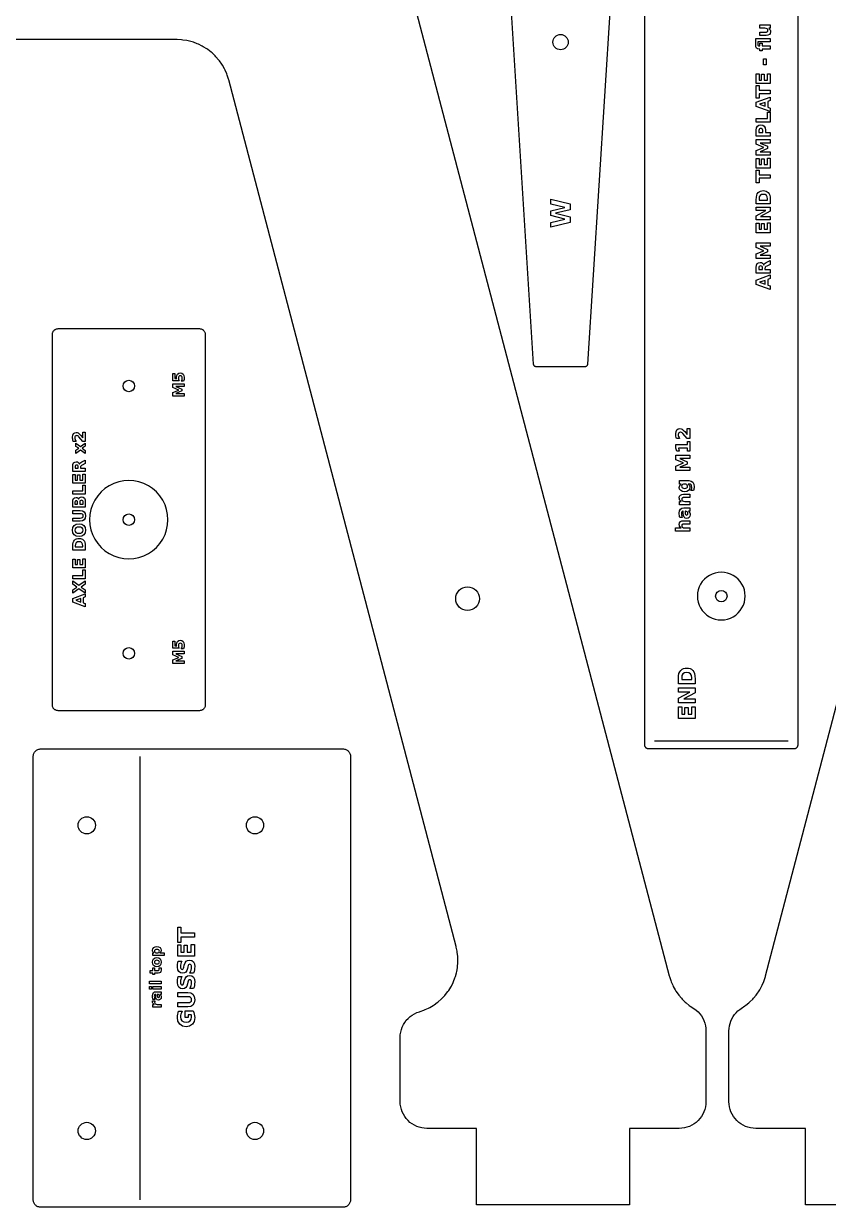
# Model space of a CAD drawing. Header units: millimetres. Extents: x 6 to 892, y 6 to 593.
# Drawn here: x 268.5 to 479, y 6 to 315.8 of the extents above; entities that cross this region are included whole.
import ezdxf

# ---------------------------------------------------------------- set-up
doc = ezdxf.new("R2010")
doc.units = ezdxf.units.MM
doc.layers.add('CUT', color=1, linetype='Continuous')
doc.layers.add('ENGRAVE', color=5, linetype='Continuous')

msp = doc.modelspace()

# ---------------------------------------------------------------- linework, layer by layer
at = {"layer": 'CUT'}
for points in [[(471, 467.5), (471, 127), (471, 127), (471, 126.9), (470.98, 126.8), (470.96, 126.71), (470.92, 126.62), (470.88, 126.53), (470.83, 126.44), (470.77, 126.37), (470.71, 126.29), (470.63, 126.23), (470.56, 126.17), (470.47, 126.12), (470.38, 126.08), (470.29, 126.04), (470.2, 126.02), (470.1, 126), (470, 126), (432, 126), (431.9, 126), (431.8, 126.02), (431.71, 126.04), (431.62, 126.08), (431.53, 126.12), (431.44, 126.17), (431.37, 126.23), (431.29, 126.29), (431.23, 126.37), (431.17, 126.44), (431.12, 126.53), (431.08, 126.62), (431.04, 126.71), (431.02, 126.8), (431, 126.9), (431, 127), (431, 467.5)], [(361.32, 356.65), (373.12, 311.65), (437.4, 66.6), (437.45, 66.44), (437.78, 65.38), (437.9, 65.06), (438.3, 64.11), (438.45, 63.81), (438.94, 62.91), (439.12, 62.62), (439.7, 61.77), (439.91, 61.5), (440.57, 60.71), (440.8, 60.46), (441.53, 59.74), (441.78, 59.51), (442.58, 58.87), (442.86, 58.67), (443.84, 58.02), (444.4, 57.61), (444.92, 57.15), (445.39, 56.64), (445.8, 56.09), (446.16, 55.49), (446.46, 54.87), (446.69, 54.22), (446.86, 53.55), (446.97, 52.86), (447, 52.17), (447, 33.65), (446.97, 32.96), (446.87, 32.28), (446.7, 31.62), (446.47, 30.97), (446.17, 30.35), (445.82, 29.76), (445.41, 29.21), (444.95, 28.7), (444.44, 28.24), (443.89, 27.83), (443.3, 27.48), (442.68, 27.18), (442.03, 26.95), (441.37, 26.78), (440.69, 26.68), (440, 26.65), (427, 26.65), (427, 6.65), (387, 6.65), (387, 26.65), (374, 26.65), (373.31, 26.68), (372.63, 26.78), (371.97, 26.95), (371.32, 27.18), (370.7, 27.48), (370.11, 27.83), (369.56, 28.24), (369.05, 28.7), (368.59, 29.21), (368.18, 29.76), (367.83, 30.35), (367.53, 30.97), (367.3, 31.62), (367.13, 32.28), (367.03, 32.96), (367, 33.65), (367, 50.5), (367.03, 51.19), (367.14, 51.87), (367.3, 52.54), (367.54, 53.19), (367.83, 53.82), (368.19, 54.41), (368.6, 54.96), (369.07, 55.47), (369.58, 55.93), (370.14, 56.34), (370.73, 56.69), (371.36, 56.98), (372.01, 57.21), (372.25, 57.28), (373.2, 57.62), (373.51, 57.74), (374.43, 58.17), (374.73, 58.32), (375.6, 58.83), (375.88, 59.02), (376.7, 59.61), (376.96, 59.82), (377.72, 60.48), (377.96, 60.72), (378.65, 61.45), (378.87, 61.71), (379.49, 62.51), (379.68, 62.78), (380.21, 63.64), (380.38, 63.93), (380.83, 64.83), (380.97, 65.14), (381.33, 66.08), (381.44, 66.4), (381.71, 67.37), (381.78, 67.7), (381.96, 68.69), (382, 69.03), (382.08, 70.03), (382.1, 70.37), (382.08, 71.38), (382.06, 71.72), (381.94, 72.72), (381.89, 73.05), (381.66, 74.12), (381.63, 74.28), (322.13, 301.12), (322.08, 301.29), (321.73, 302.38), (321.61, 302.71), (321.19, 303.69), (321.03, 304), (320.51, 304.93), (320.32, 305.23), (319.72, 306.1), (319.5, 306.38), (318.81, 307.18), (318.56, 307.44), (317.79, 308.17), (317.52, 308.4), (316.68, 309.04), (316.39, 309.25), (315.49, 309.81), (315.18, 309.98), (314.23, 310.44), (313.9, 310.58), (312.91, 310.95), (312.57, 311.06), (311.55, 311.32), (311.2, 311.39), (310.15, 311.55), (309.8, 311.59), (308.65, 311.65), (308.47, 311.65), (150.53, 311.65)], [(421.9, 320.2), (416, 226.7), (416, 226.7), (415.99, 226.63), (415.97, 226.55), (415.95, 226.48), (415.92, 226.41), (415.88, 226.35), (415.84, 226.29), (415.79, 226.23), (415.73, 226.18), (415.67, 226.13), (415.61, 226.09), (415.54, 226.06), (415.47, 226.03), (415.4, 226.02), (415.32, 226), (415.25, 226), (402.65, 226), (402.58, 226), (402.51, 226.02), (402.43, 226.03), (402.36, 226.06), (402.29, 226.09), (402.23, 226.13), (402.17, 226.18), (402.11, 226.23), (402.07, 226.29), (402.02, 226.35), (401.98, 226.41), (401.95, 226.48), (401.93, 226.55), (401.91, 226.63), (401.91, 226.7), (396, 320.2)], [(513, 6.65), (473, 6.65), (473, 26.65), (460, 26.65), (459.31, 26.68), (458.63, 26.78), (458.63, 26.78), (457.97, 26.95), (457.32, 27.18), (456.7, 27.48), (456.11, 27.83), (455.56, 28.24), (455.05, 28.7), (454.59, 29.21), (454.18, 29.76), (453.83, 30.35), (453.53, 30.97), (453.3, 31.62), (453.13, 32.28), (453.03, 32.96), (453, 33.65), (453, 52.17), (453.03, 52.83), (453.12, 53.48), (453.28, 54.12), (453.49, 54.74), (453.76, 55.34), (454.08, 55.91), (454.46, 56.45), (454.89, 56.95), (455.36, 57.41), (455.87, 57.82), (456.2, 58.04), (456.2, 58.04), (457.19, 58.7), (457.46, 58.9), (458.25, 59.54), (458.51, 59.77), (459.23, 60.49), (459.46, 60.74), (460.11, 61.52), (460.32, 61.79), (460.89, 62.64), (461.07, 62.93), (461.56, 63.82), (461.7, 64.13), (462.1, 65.07), (462.22, 65.39), (462.55, 66.44), (462.6, 66.6), (526.88, 311.65)]]:
    msp.add_lwpolyline(points, dxfattribs=at)
for points in [[(316, 137.5), (315.99, 137.35), (315.97, 137.21), (315.94, 137.06), (315.89, 136.93), (315.82, 136.79), (315.75, 136.67), (315.66, 136.55), (315.56, 136.44), (315.45, 136.34), (315.33, 136.25), (315.21, 136.18), (315.07, 136.11), (314.94, 136.06), (314.79, 136.03), (314.65, 136.01), (314.5, 136), (277.5, 136), (277.35, 136.01), (277.21, 136.03), (277.06, 136.06), (276.93, 136.11), (276.79, 136.18), (276.67, 136.25), (276.55, 136.34), (276.44, 136.44), (276.34, 136.55), (276.25, 136.67), (276.18, 136.79), (276.11, 136.93), (276.06, 137.06), (276.03, 137.21), (276.01, 137.35), (276, 137.5), (276, 234.5), (276.01, 234.65), (276.03, 234.79), (276.06, 234.94), (276.11, 235.07), (276.18, 235.21), (276.25, 235.33), (276.34, 235.45), (276.44, 235.56), (276.55, 235.66), (276.67, 235.75), (276.79, 235.82), (276.93, 235.89), (277.06, 235.94), (277.21, 235.97), (277.35, 235.99), (277.5, 236), (314.5, 236), (314.65, 235.99), (314.79, 235.97), (314.94, 235.94), (315.07, 235.89), (315.21, 235.82), (315.33, 235.75), (315.45, 235.66), (315.56, 235.56), (315.66, 235.45), (315.75, 235.33), (315.82, 235.21), (315.89, 235.07), (315.94, 234.94), (315.97, 234.79), (315.99, 234.65), (316, 234.5), (316, 137.5)], [(354, 8), (353.99, 7.8), (353.96, 7.61), (353.91, 7.42), (353.85, 7.23), (353.76, 7.06), (353.66, 6.89), (353.55, 6.73), (353.41, 6.59), (353.27, 6.45), (353.11, 6.34), (352.94, 6.24), (352.77, 6.15), (352.58, 6.09), (352.39, 6.04), (352.2, 6.01), (352, 6), (273, 6), (272.8, 6.01), (272.61, 6.04), (272.42, 6.09), (272.23, 6.15), (272.06, 6.24), (271.89, 6.34), (271.73, 6.45), (271.59, 6.59), (271.45, 6.73), (271.34, 6.89), (271.24, 7.06), (271.15, 7.23), (271.09, 7.42), (271.04, 7.61), (271.01, 7.8), (271, 8), (271, 124), (271.01, 124.2), (271.04, 124.39), (271.09, 124.58), (271.15, 124.77), (271.24, 124.94), (271.34, 125.11), (271.45, 125.27), (271.59, 125.41), (271.73, 125.55), (271.89, 125.66), (272.06, 125.76), (272.23, 125.85), (272.42, 125.91), (272.61, 125.96), (272.8, 125.99), (273, 126), (352, 126), (352.2, 125.99), (352.39, 125.96), (352.58, 125.91), (352.77, 125.85), (352.94, 125.76), (353.11, 125.66), (353.27, 125.55), (353.41, 125.41), (353.55, 125.27), (353.66, 125.11), (353.76, 124.94), (353.85, 124.77), (353.91, 124.58), (353.96, 124.39), (353.99, 124.2), (354, 124), (354, 8)]]:
    msp.add_lwpolyline(points, close=True, dxfattribs=at)
for centre, radius in [((408.95, 311), 2), ((296, 221), 1.5), ((296, 186), 1.5), ((384.62, 165.32), 3.1), ((451, 166), 1.5), ((296, 151), 1.5), ((285, 106), 2.25), ((329, 106), 2.25), ((285, 26), 2.25), ((329, 26), 2.25)]:
    msp.add_circle(centre, radius, dxfattribs=at)
at = {"layer": 'ENGRAVE'}
for points in [[(462.74, 312.74), (461.07, 312.74), (461.07, 313.62), (461.34, 313.62), (461.59, 313.62), (461.9, 313.62), (462.18, 313.62), (462.34, 313.62), (462.63, 313.62), (462.82, 313.64), (462.95, 313.66), (463.03, 313.69), (463.11, 313.76), (463.16, 313.83), (463.2, 313.93), (463.21, 314.03), (463.16, 314.28), (463, 314.46), (462.75, 314.58), (462.42, 314.62), (461.07, 314.62), (461.07, 315.49), (463.8, 315.49), (463.8, 314.62), (463.4, 314.62), (463.61, 314.42), (463.76, 314.2), (463.84, 313.97), (463.87, 313.71), (463.8, 313.3), (463.58, 312.99), (463.22, 312.81), (462.74, 312.74)], [(460, 310.2), (460, 311.93), (463.8, 311.93), (463.8, 311.05), (460.57, 311.05), (460.57, 310.38), (460.59, 310.23), (460.64, 310.12), (460.73, 310.07), (460.88, 310.05), (461.07, 310.05), (461.07, 310.74), (461.69, 310.74), (461.69, 310.05), (463.8, 310.05), (463.8, 309.18), (461.69, 309.18), (461.69, 308.74), (461.07, 308.74), (461.07, 309.18), (460.88, 309.18), (460.49, 309.24), (460.21, 309.43), (460.05, 309.74), (460, 310.2)], [(460.15, 300.13), (460.15, 302.67), (460.87, 302.67), (460.87, 301.07), (461.54, 301.07), (461.54, 302.58), (462.25, 302.58), (462.25, 301.07), (463.09, 301.07), (463.09, 302.72), (463.8, 302.72), (463.8, 300.13), (460.15, 300.13)], [(460.15, 296.29), (460.15, 299.65), (460.87, 299.65), (460.87, 298.44), (463.8, 298.44), (463.8, 297.5), (460.87, 297.5), (460.87, 296.29), (460.15, 296.29)], [(463.14, 295.45), (463.14, 293.98), (463.8, 293.75), (463.8, 292.81), (460.15, 294.16), (460.15, 295.28), (463.8, 296.63), (463.8, 295.68), (463.14, 295.45)], [(460.15, 286.39), (460.15, 287.95), (460.23, 288.57), (460.46, 289.02), (460.84, 289.3), (461.34, 289.39), (461.85, 289.3), (462.23, 289.02), (462.46, 288.57), (462.54, 287.95), (462.54, 287.33), (463.8, 287.33), (463.8, 286.39), (460.15, 286.39)], [(460.84, 287.33), (461.85, 287.33), (461.85, 287.85), (461.82, 288.09), (461.72, 288.27), (461.56, 288.39), (461.34, 288.42), (461.13, 288.39), (460.97, 288.27), (460.87, 288.09), (460.84, 287.85), (460.84, 287.33)], [(460.15, 281.42), (460.15, 282.61), (462.11, 283.44), (460.15, 284.28), (460.15, 285.47), (463.8, 285.47), (463.8, 284.58), (461.13, 284.58), (463.1, 283.74), (463.1, 283.15), (461.13, 282.31), (463.8, 282.31), (463.8, 281.42), (460.15, 281.42)], [(460.15, 278), (460.15, 280.54), (460.87, 280.54), (460.87, 278.94), (461.54, 278.94), (461.54, 280.44), (462.25, 280.44), (462.25, 278.94), (463.09, 278.94), (463.09, 280.59), (463.8, 280.59), (463.8, 278), (460.15, 278)], [(460.15, 274.15), (460.15, 277.51), (460.87, 277.51), (460.87, 276.3), (463.8, 276.3), (463.8, 275.36), (460.87, 275.36), (460.87, 274.15), (460.15, 274.15)], [(406.37, 262.56), (406.37, 263.82), (410.08, 264.7), (406.37, 265.58), (406.37, 266.85), (410.08, 267.72), (406.37, 268.61), (406.37, 269.86), (411.47, 268.65), (411.47, 267.14), (407.59, 266.21), (411.47, 265.29), (411.47, 263.78), (406.37, 262.56)], [(460.15, 268.7), (460.15, 269.69), (460.18, 270.41), (460.27, 270.93), (460.43, 271.3), (460.68, 271.62), (460.94, 271.85), (461.24, 272), (461.59, 272.1), (461.97, 272.13), (462.36, 272.1), (462.71, 272), (463.01, 271.85), (463.28, 271.62), (463.52, 271.3), (463.68, 270.92), (463.77, 270.41), (463.8, 269.69), (463.8, 268.7), (460.15, 268.7)], [(460.87, 269.64), (463.09, 269.64), (463.09, 269.97), (463.02, 270.48), (462.8, 270.85), (462.45, 271.08), (461.97, 271.16), (461.5, 271.08), (461.15, 270.86), (460.94, 270.48), (460.87, 269.97), (460.87, 269.64)], [(460.15, 264.51), (460.15, 265.56), (462.65, 266.89), (460.15, 266.89), (460.15, 267.78), (463.8, 267.78), (463.8, 266.73), (461.3, 265.4), (463.8, 265.4), (463.8, 264.51), (460.15, 264.51)], [(460.15, 261.1), (460.15, 263.63), (460.87, 263.63), (460.87, 262.04), (461.54, 262.04), (461.54, 263.54), (462.25, 263.54), (462.25, 262.04), (463.09, 262.04), (463.09, 263.69), (463.8, 263.69), (463.8, 261.1), (460.15, 261.1)], [(460.15, 254.38), (460.15, 255.58), (462.11, 256.41), (460.15, 257.24), (460.15, 258.44), (463.8, 258.44), (463.8, 257.55), (461.13, 257.55), (463.1, 256.71), (463.1, 256.11), (461.13, 255.27), (463.8, 255.27), (463.8, 254.38), (460.15, 254.38)], [(462.42, 251.47), (463.8, 251.47), (463.8, 250.53), (460.15, 250.53), (460.15, 251.97), (460.22, 252.59), (460.4, 253.02), (460.71, 253.27), (461.16, 253.36), (461.49, 253.31), (461.75, 253.18), (461.96, 252.96), (462.1, 252.66), (462.17, 252.84), (462.3, 253), (462.49, 253.16), (462.76, 253.31), (463.8, 253.82), (463.8, 252.82), (462.89, 252.38), (462.66, 252.24), (462.52, 252.1), (462.45, 251.94), (462.42, 251.74), (462.42, 251.47)], [(461.77, 251.87), (461.74, 252.12), (461.66, 252.29), (461.52, 252.39), (461.3, 252.42), (461.09, 252.39), (460.94, 252.29), (460.86, 252.12), (460.84, 251.87), (460.84, 251.47), (461.77, 251.47), (461.77, 251.87)], [(463.14, 248.87), (463.14, 247.4), (463.8, 247.17), (463.8, 246.23), (460.15, 247.58), (460.15, 248.7), (463.8, 250.05), (463.8, 249.1), (463.14, 248.87)], [(307.52, 222.35), (307.52, 224.22), (308.08, 224.22), (308.08, 222.95), (308.53, 222.95), (308.51, 223.03), (308.49, 223.12), (308.48, 223.21), (308.48, 223.3), (308.55, 223.77), (308.75, 224.13), (309.06, 224.35), (309.49, 224.43), (309.91, 224.35), (310.23, 224.1), (310.43, 223.72), (310.5, 223.21), (310.48, 222.96), (310.45, 222.71), (310.39, 222.47), (310.3, 222.23), (309.71, 222.23), (309.83, 222.46), (309.92, 222.68), (309.97, 222.89), (309.99, 223.09), (309.95, 223.33), (309.85, 223.52), (309.69, 223.63), (309.49, 223.67), (309.28, 223.63), (309.13, 223.52), (309.03, 223.33), (308.99, 223.09), (309, 222.92), (309.04, 222.74), (309.09, 222.55), (309.16, 222.35), (307.52, 222.35)], [(307.52, 218.31), (307.52, 219.27), (309.08, 219.93), (307.52, 220.6), (307.52, 221.55), (310.44, 221.55), (310.44, 220.84), (308.31, 220.84), (309.88, 220.17), (309.88, 219.69), (308.31, 219.02), (310.44, 219.02), (310.44, 218.31), (307.52, 218.31)], [(284, 207.43), (284, 208.87), (284.62, 208.87), (284.62, 206.49), (284, 206.49), (282.94, 207.68), (282.8, 207.82), (282.66, 207.92), (282.52, 207.98), (282.37, 208), (282.16, 207.96), (282, 207.84), (281.89, 207.66), (281.86, 207.43), (281.88, 207.22), (281.94, 207), (282.05, 206.76), (282.19, 206.5), (281.47, 206.5), (281.39, 206.78), (281.33, 207.06), (281.29, 207.34), (281.28, 207.61), (281.35, 208.13), (281.54, 208.52), (281.85, 208.77), (282.26, 208.85), (282.52, 208.81), (282.76, 208.71), (283.03, 208.5), (283.38, 208.13), (284, 207.43)], [(442.11, 208.26), (442.11, 209.87), (442.8, 209.87), (442.8, 207.22), (442.11, 207.22), (440.93, 208.55), (440.78, 208.7), (440.62, 208.81), (440.46, 208.88), (440.3, 208.9), (440.07, 208.85), (439.89, 208.72), (439.77, 208.52), (439.73, 208.27), (439.75, 208.04), (439.82, 207.79), (439.94, 207.52), (440.1, 207.23), (439.3, 207.23), (439.21, 207.54), (439.14, 207.85), (439.1, 208.16), (439.09, 208.46), (439.16, 209.04), (439.38, 209.48), (439.72, 209.75), (440.18, 209.84), (440.47, 209.8), (440.74, 209.69), (441.04, 209.45), (441.43, 209.04), (442.11, 208.26)], [(283.36, 204.23), (282.16, 203.34), (282.16, 204.17), (282.89, 204.68), (282.16, 205.19), (282.16, 206.02), (283.36, 205.13), (284.62, 206.06), (284.62, 205.23), (283.84, 204.68), (284.62, 204.13), (284.62, 203.3), (283.36, 204.23)], [(442.15, 203.93), (442.15, 204.76), (439.79, 204.76), (439.97, 203.91), (439.33, 203.91), (439.15, 204.75), (439.15, 205.65), (442.15, 205.65), (442.15, 206.48), (442.8, 206.48), (442.8, 203.93), (442.15, 203.93)], [(283.38, 199.46), (284.62, 199.46), (284.62, 198.61), (281.34, 198.61), (281.34, 199.9), (281.39, 200.46), (281.56, 200.85), (281.84, 201.08), (282.24, 201.15), (282.54, 201.12), (282.78, 201), (282.96, 200.8), (283.09, 200.52), (283.15, 200.69), (283.27, 200.83), (283.44, 200.97), (283.69, 201.11), (284.62, 201.57), (284.62, 200.67), (283.81, 200.27), (283.6, 200.15), (283.47, 200.03), (283.4, 199.88), (283.38, 199.7), (283.38, 199.46)], [(439.15, 198.83), (439.15, 200.02), (441.11, 200.85), (439.15, 201.69), (439.15, 202.88), (442.8, 202.88), (442.8, 201.99), (440.13, 201.99), (442.1, 201.15), (442.1, 200.56), (440.13, 199.72), (442.8, 199.72), (442.8, 198.83), (439.15, 198.83)], [(282.79, 199.81), (282.77, 200.04), (282.7, 200.19), (282.56, 200.28), (282.37, 200.31), (282.18, 200.28), (282.05, 200.19), (281.98, 200.04), (281.95, 199.81), (281.95, 199.46), (282.79, 199.46), (282.79, 199.81)], [(281.34, 195.54), (281.34, 197.82), (281.98, 197.82), (281.98, 196.38), (282.59, 196.38), (282.59, 197.73), (283.23, 197.73), (283.23, 196.38), (283.98, 196.38), (283.98, 197.87), (284.62, 197.87), (284.62, 195.54), (281.34, 195.54)], [(296, 196.25), (294.66, 196.16), (293.35, 195.9), (292.08, 195.47), (290.88, 194.88), (289.76, 194.13), (288.75, 193.25), (287.87, 192.24), (287.12, 191.12), (286.53, 189.92), (286.1, 188.65), (285.84, 187.34), (285.75, 186), (285.84, 184.66), (286.1, 183.35), (286.53, 182.08), (287.12, 180.88), (287.87, 179.76), (288.75, 178.75), (289.76, 177.87), (290.88, 177.12), (292.08, 176.53), (293.35, 176.1), (294.66, 175.84), (296, 175.75), (297.34, 175.84), (298.65, 176.1), (299.92, 176.53), (301.12, 177.12), (302.24, 177.87), (303.25, 178.75), (304.13, 179.76), (304.88, 180.88), (305.47, 182.08), (305.9, 183.35), (306.16, 184.66), (306.25, 186), (306.16, 187.34), (305.9, 188.65), (305.47, 189.92), (304.88, 191.12), (304.13, 192.24), (303.25, 193.25), (302.24, 194.13), (301.12, 194.88), (299.92, 195.47), (298.65, 195.9), (297.34, 196.16), (296, 196.25)], [(442.34, 195.33), (442.54, 195.14), (442.69, 194.93), (442.77, 194.7), (442.8, 194.43), (442.7, 193.97), (442.41, 193.6), (441.96, 193.35), (441.4, 193.27), (440.84, 193.35), (440.4, 193.6), (440.1, 193.97), (440, 194.43), (440.03, 194.7), (440.12, 194.93), (440.26, 195.14), (440.47, 195.33), (440.07, 195.33), (440.07, 196.21), (442.52, 196.21), (443.11, 196.1), (443.53, 195.79), (443.79, 195.28), (443.88, 194.58), (443.87, 194.33), (443.84, 194.09), (443.79, 193.85), (443.72, 193.61), (443.04, 193.61), (443.15, 193.83), (443.24, 194.06), (443.28, 194.28), (443.3, 194.5), (443.25, 194.87), (443.11, 195.13), (442.87, 195.28), (442.52, 195.33), (442.34, 195.33)], [(440.63, 194.75), (440.68, 194.51), (440.84, 194.33), (441.08, 194.22), (441.4, 194.18), (441.73, 194.21), (441.97, 194.32), (442.12, 194.5), (442.16, 194.75), (442.11, 194.99), (441.96, 195.18), (441.72, 195.29), (441.4, 195.33), (441.08, 195.29), (440.84, 195.18), (440.68, 194.99), (440.63, 194.75)], [(441.14, 192.66), (442.8, 192.66), (442.8, 191.78), (442.53, 191.78), (441.53, 191.78), (441.23, 191.77), (441.04, 191.76), (440.92, 191.74), (440.84, 191.71), (440.76, 191.65), (440.71, 191.57), (440.67, 191.47), (440.66, 191.37), (440.71, 191.12), (440.87, 190.94), (441.12, 190.82), (441.45, 190.78), (442.8, 190.78), (442.8, 189.91), (440.07, 189.91), (440.07, 190.78), (440.47, 190.78), (440.26, 190.99), (440.11, 191.2), (440.03, 191.44), (440, 191.69), (440.07, 192.11), (440.29, 192.41), (440.65, 192.6), (441.14, 192.66)], [(282.86, 191.37), (282.98, 191.61), (283.16, 191.79), (283.39, 191.9), (283.68, 191.94), (284.09, 191.86), (284.39, 191.62), (284.56, 191.21), (284.62, 190.64), (284.62, 189.24), (281.34, 189.24), (281.34, 190.51), (281.39, 191.1), (281.55, 191.5), (281.81, 191.73), (282.21, 191.81), (282.43, 191.78), (282.61, 191.69), (282.76, 191.56), (282.86, 191.37)], [(282.61, 190.55), (282.59, 190.73), (282.52, 190.86), (282.41, 190.93), (282.26, 190.96), (282.11, 190.93), (282, 190.86), (281.94, 190.73), (281.92, 190.55), (281.92, 190.09), (282.61, 190.09), (282.61, 190.55)], [(284.04, 190.58), (284.02, 190.8), (283.94, 190.96), (283.8, 191.06), (283.61, 191.09), (283.42, 191.06), (283.29, 190.97), (283.21, 190.81), (283.18, 190.58), (283.18, 190.09), (284.04, 190.09), (284.04, 190.58)], [(441.24, 189.09), (442.8, 189.09), (442.8, 188.21), (442.39, 188.21), (442.61, 188.03), (442.76, 187.82), (442.84, 187.57), (442.87, 187.28), (442.81, 186.9), (442.62, 186.59), (442.34, 186.39), (441.98, 186.33), (441.56, 186.41), (441.27, 186.66), (441.11, 187.08), (441.05, 187.7), (441.05, 188.21), (440.98, 188.21), (440.8, 188.17), (440.68, 188.05), (440.6, 187.84), (440.58, 187.54), (440.59, 187.27), (440.64, 187.02), (440.71, 186.78), (440.81, 186.57), (440.14, 186.57), (440.08, 186.85), (440.04, 187.13), (440.01, 187.42), (440, 187.7), (440.07, 188.33), (440.29, 188.77), (440.67, 189.01), (441.24, 189.09)], [(281.34, 185.59), (281.34, 186.43), (283.31, 186.43), (283.65, 186.46), (283.89, 186.56), (284.02, 186.74), (284.06, 187), (284.02, 187.26), (283.89, 187.43), (283.65, 187.53), (283.31, 187.57), (281.34, 187.57), (281.34, 188.41), (283.31, 188.41), (283.91, 188.33), (284.34, 188.06), (284.6, 187.62), (284.68, 187), (284.6, 186.37), (284.34, 185.93), (283.91, 185.67), (283.31, 185.59), (281.34, 185.59)], [(441.57, 187.76), (441.59, 187.52), (441.66, 187.35), (441.78, 187.24), (441.94, 187.21), (442.08, 187.24), (442.2, 187.32), (442.27, 187.45), (442.29, 187.63), (442.25, 187.86), (442.11, 188.04), (441.91, 188.17), (441.67, 188.21), (441.57, 188.21), (441.57, 187.76)], [(281.28, 183.26), (281.39, 183.96), (281.73, 184.5), (282.27, 184.83), (282.98, 184.95), (283.69, 184.83), (284.23, 184.5), (284.57, 183.96), (284.68, 183.26), (284.57, 182.55), (284.23, 182.02), (283.69, 181.68), (282.98, 181.57), (282.27, 181.68), (281.73, 182.02), (281.39, 182.55), (281.28, 183.26)], [(281.89, 183.26), (281.96, 182.91), (282.18, 182.66), (282.52, 182.5), (282.98, 182.44), (283.44, 182.5), (283.79, 182.66), (284, 182.91), (284.07, 183.26), (284, 183.6), (283.79, 183.86), (283.44, 184.02), (282.98, 184.07), (282.52, 184.02), (282.18, 183.86), (281.96, 183.6), (281.89, 183.26)], [(441.14, 185.72), (442.8, 185.72), (442.8, 184.84), (442.53, 184.84), (441.53, 184.84), (441.23, 184.84), (441.04, 184.83), (440.92, 184.81), (440.84, 184.77), (440.76, 184.71), (440.71, 184.63), (440.67, 184.54), (440.66, 184.43), (440.71, 184.19), (440.87, 184), (441.12, 183.89), (441.45, 183.85), (442.8, 183.85), (442.8, 182.97), (439, 182.97), (439, 183.85), (440.47, 183.85), (440.26, 184.05), (440.11, 184.27), (440.03, 184.5), (440, 184.76), (440.07, 185.18), (440.29, 185.48), (440.65, 185.66), (441.14, 185.72)], [(281.34, 178.02), (281.34, 178.92), (281.37, 179.57), (281.45, 180.03), (281.59, 180.37), (281.81, 180.66), (282.05, 180.86), (282.32, 181), (282.63, 181.08), (282.98, 181.11), (283.33, 181.08), (283.64, 181), (283.91, 180.86), (284.15, 180.66), (284.37, 180.37), (284.51, 180.02), (284.59, 179.56), (284.62, 178.92), (284.62, 178.02), (281.34, 178.02)], [(281.98, 178.87), (283.98, 178.87), (283.98, 179.17), (283.92, 179.63), (283.72, 179.96), (283.41, 180.17), (282.98, 180.24), (282.55, 180.17), (282.23, 179.97), (282.04, 179.63), (281.98, 179.17), (281.98, 178.87)], [(281.34, 173.38), (281.34, 175.67), (281.98, 175.67), (281.98, 174.23), (282.59, 174.23), (282.59, 175.58), (283.23, 175.58), (283.23, 174.23), (283.98, 174.23), (283.98, 175.71), (284.62, 175.71), (284.62, 173.38), (281.34, 173.38)], [(451, 172.25), (450.18, 172.2), (449.38, 172.04), (448.61, 171.77), (447.88, 171.41), (447.2, 170.96), (446.58, 170.42), (446.04, 169.8), (445.59, 169.12), (445.23, 168.39), (444.96, 167.62), (444.8, 166.82), (444.75, 166), (444.8, 165.18), (444.96, 164.38), (445.23, 163.61), (445.59, 162.88), (446.04, 162.2), (446.58, 161.58), (447.2, 161.04), (447.88, 160.59), (448.61, 160.23), (449.38, 159.96), (450.18, 159.8), (451, 159.75), (451.82, 159.8), (452.62, 159.96), (453.39, 160.23), (454.12, 160.59), (454.8, 161.04), (455.42, 161.58), (455.96, 162.2), (456.41, 162.88), (456.77, 163.61), (457.04, 164.38), (457.2, 165.18), (457.25, 166), (457.2, 166.82), (457.04, 167.62), (456.77, 168.39), (456.41, 169.12), (455.96, 169.8), (455.42, 170.42), (454.8, 170.96), (454.12, 171.41), (453.39, 171.77), (452.62, 172.04), (451.82, 172.2), (451, 172.25)], [(282.95, 168.87), (284.62, 170.01), (284.62, 169.13), (283.5, 168.36), (284.62, 167.6), (284.62, 166.72), (282.95, 167.86), (281.34, 166.76), (281.34, 167.65), (282.4, 168.36), (281.34, 169.08), (281.34, 169.97), (282.95, 168.87)], [(284.02, 165.55), (284.02, 164.23), (284.62, 164.02), (284.62, 163.17), (281.34, 164.39), (281.34, 165.4), (284.62, 166.61), (284.62, 165.76), (284.02, 165.55)], [(307.52, 152.35), (307.52, 154.22), (308.08, 154.22), (308.08, 152.95), (308.53, 152.95), (308.51, 153.03), (308.49, 153.12), (308.48, 153.21), (308.48, 153.3), (308.55, 153.77), (308.75, 154.13), (309.06, 154.35), (309.49, 154.43), (309.91, 154.35), (310.23, 154.1), (310.43, 153.72), (310.5, 153.21), (310.48, 152.96), (310.45, 152.71), (310.39, 152.47), (310.3, 152.23), (309.71, 152.23), (309.83, 152.46), (309.92, 152.68), (309.97, 152.89), (309.99, 153.09), (309.95, 153.33), (309.85, 153.52), (309.69, 153.63), (309.49, 153.67), (309.28, 153.63), (309.13, 153.52), (309.03, 153.33), (308.99, 153.09), (309, 152.92), (309.04, 152.74), (309.09, 152.55), (309.16, 152.35), (307.52, 152.35)], [(307.52, 148.31), (307.52, 149.27), (309.08, 149.93), (307.52, 150.6), (307.52, 151.55), (310.44, 151.55), (310.44, 150.84), (308.31, 150.84), (309.88, 150.17), (309.88, 149.69), (308.31, 149.02), (310.44, 149.02), (310.44, 148.31), (307.52, 148.31)], [(439.79, 143.05), (439.79, 144.24), (439.82, 145.11), (439.93, 145.73), (440.12, 146.18), (440.41, 146.56), (440.73, 146.83), (441.09, 147.02), (441.51, 147.13), (441.97, 147.17), (442.44, 147.13), (442.85, 147.02), (443.22, 146.83), (443.54, 146.56), (443.83, 146.18), (444.02, 145.72), (444.12, 145.1), (444.16, 144.24), (444.16, 143.05), (439.79, 143.05)], [(440.64, 144.18), (443.31, 144.18), (443.31, 144.59), (443.22, 145.19), (442.96, 145.64), (442.54, 145.92), (441.97, 146.01), (441.4, 145.92), (440.98, 145.64), (440.72, 145.2), (440.64, 144.59), (440.64, 144.18)], [(439.79, 138.03), (439.79, 139.29), (442.79, 140.88), (439.79, 140.88), (439.79, 141.95), (444.16, 141.95), (444.16, 140.69), (441.16, 139.1), (444.16, 139.1), (444.16, 138.03), (439.79, 138.03)], [(439.79, 133.93), (439.79, 136.98), (440.64, 136.98), (440.64, 135.06), (441.45, 135.06), (441.45, 136.86), (442.31, 136.86), (442.31, 135.06), (443.31, 135.06), (443.31, 137.04), (444.16, 137.04), (444.16, 133.93), (439.79, 133.93)], [(308.79, 75.28), (308.79, 79.31), (309.64, 79.31), (309.64, 77.86), (313.16, 77.86), (313.16, 76.74), (309.64, 76.74), (309.64, 75.28), (308.79, 75.28)], [(308.79, 71.71), (308.79, 74.75), (309.64, 74.75), (309.64, 72.83), (310.45, 72.83), (310.45, 74.64), (311.31, 74.64), (311.31, 72.83), (312.31, 72.83), (312.31, 74.81), (313.16, 74.81), (313.16, 71.71), (308.79, 71.71)], [(304.12, 72.59), (305.27, 72.59), (305.27, 71.9), (302.25, 71.9), (302.25, 72.59), (302.57, 72.59), (302.41, 72.75), (302.29, 72.92), (302.22, 73.1), (302.2, 73.32), (302.28, 73.69), (302.52, 73.98), (302.89, 74.18), (303.35, 74.24), (303.81, 74.18), (304.18, 73.98), (304.42, 73.69), (304.5, 73.32), (304.47, 73.1), (304.41, 72.92), (304.29, 72.75), (304.12, 72.59)], [(302.2, 70.19), (302.28, 70.69), (302.5, 71.07), (302.87, 71.31), (303.35, 71.39), (303.83, 71.31), (304.19, 71.07), (304.42, 70.69), (304.5, 70.19), (304.42, 69.68), (304.19, 69.3), (303.83, 69.06), (303.35, 68.98), (302.87, 69.06), (302.5, 69.3), (302.28, 69.68), (302.2, 70.19)], [(302.71, 73.06), (302.75, 72.86), (302.87, 72.71), (303.07, 72.62), (303.35, 72.59), (303.62, 72.62), (303.82, 72.71), (303.95, 72.86), (303.99, 73.06), (303.95, 73.26), (303.82, 73.4), (303.62, 73.49), (303.35, 73.52), (303.07, 73.49), (302.87, 73.4), (302.75, 73.26), (302.71, 73.06)], [(301.63, 68), (302.25, 68), (302.25, 68.72), (302.75, 68.72), (302.75, 68), (303.68, 68), (303.81, 68.01), (303.89, 68.06), (303.93, 68.15), (303.94, 68.3), (303.94, 68.66), (304.44, 68.66), (304.44, 68.06), (304.4, 67.71), (304.27, 67.47), (304.03, 67.34), (303.68, 67.3), (302.75, 67.3), (302.75, 66.95), (302.25, 66.95), (302.25, 67.3), (301.63, 67.3), (301.63, 68)], [(302.7, 70.19), (302.74, 69.98), (302.87, 69.83), (303.07, 69.74), (303.35, 69.71), (303.63, 69.74), (303.83, 69.83), (303.96, 69.98), (304, 70.19), (303.96, 70.39), (303.83, 70.54), (303.63, 70.63), (303.35, 70.66), (303.07, 70.63), (302.87, 70.54), (302.74, 70.39), (302.7, 70.19)], [(308.92, 70.43), (309.85, 70.43), (309.71, 70.07), (309.61, 69.73), (309.55, 69.39), (309.52, 69.08), (309.55, 68.73), (309.64, 68.48), (309.78, 68.34), (309.98, 68.29), (310.14, 68.32), (310.26, 68.42), (310.35, 68.6), (310.42, 68.89), (310.52, 69.37), (310.71, 69.99), (310.97, 70.41), (311.33, 70.64), (311.82, 70.72), (312.45, 70.61), (312.89, 70.29), (313.16, 69.74), (313.25, 68.98), (313.23, 68.56), (313.17, 68.14), (313.07, 67.72), (312.93, 67.3), (311.98, 67.3), (312.17, 67.71), (312.32, 68.11), (312.4, 68.5), (312.43, 68.87), (312.4, 69.19), (312.31, 69.43), (312.15, 69.58), (311.95, 69.63), (311.77, 69.6), (311.64, 69.5), (311.53, 69.3), (311.44, 68.96), (311.34, 68.53), (311.16, 67.96), (310.89, 67.57), (310.53, 67.34), (310.06, 67.26), (309.49, 67.37), (309.06, 67.69), (308.79, 68.2), (308.71, 68.9), (308.72, 69.27), (308.76, 69.64), (308.83, 70.03), (308.92, 70.43)], [(308.92, 66.38), (309.85, 66.38), (309.71, 66.02), (309.61, 65.67), (309.55, 65.34), (309.52, 65.03), (309.55, 64.67), (309.64, 64.43), (309.78, 64.28), (309.98, 64.24), (310.14, 64.27), (310.26, 64.37), (310.35, 64.55), (310.42, 64.84), (310.52, 65.32), (310.71, 65.94), (310.97, 66.36), (311.33, 66.59), (311.82, 66.66), (312.45, 66.56), (312.89, 66.23), (313.16, 65.69), (313.25, 64.92), (313.23, 64.51), (313.17, 64.09), (313.07, 63.67), (312.93, 63.25), (311.98, 63.25), (312.17, 63.66), (312.32, 64.06), (312.4, 64.44), (312.43, 64.82), (312.4, 65.14), (312.31, 65.38), (312.15, 65.53), (311.95, 65.58), (311.77, 65.54), (311.64, 65.44), (311.53, 65.24), (311.44, 64.91), (311.34, 64.48), (311.16, 63.91), (310.89, 63.52), (310.53, 63.29), (310.06, 63.21), (309.49, 63.32), (309.06, 63.63), (308.79, 64.15), (308.71, 64.85), (308.72, 65.21), (308.76, 65.59), (308.83, 65.98), (308.92, 66.38)], [(303.19, 62.45), (304.44, 62.45), (304.44, 61.75), (304.12, 61.75), (304.29, 61.6), (304.41, 61.43), (304.47, 61.23), (304.5, 61), (304.45, 60.69), (304.3, 60.45), (304.07, 60.29), (303.78, 60.24), (303.45, 60.3), (303.22, 60.5), (303.08, 60.84), (303.04, 61.33), (303.04, 61.75), (302.99, 61.75), (302.84, 61.71), (302.74, 61.61), (302.68, 61.45), (302.66, 61.21), (302.68, 60.99), (302.71, 60.79), (302.77, 60.6), (302.84, 60.43), (302.31, 60.43), (302.26, 60.65), (302.23, 60.88), (302.21, 61.11), (302.2, 61.33), (302.26, 61.84), (302.43, 62.19), (302.74, 62.38), (303.19, 62.45)], [(308.79, 58.46), (308.79, 59.59), (311.41, 59.59), (311.87, 59.63), (312.18, 59.77), (312.36, 60), (312.42, 60.34), (312.36, 60.69), (312.18, 60.93), (311.87, 61.06), (311.41, 61.1), (308.79, 61.1), (308.79, 62.23), (311.41, 62.23), (312.22, 62.11), (312.79, 61.76), (313.13, 61.18), (313.25, 60.34), (313.13, 59.51), (312.79, 58.93), (312.22, 58.58), (311.41, 58.46), (308.79, 58.46)], [(302.85, 60.05), (302.81, 59.96), (302.79, 59.87), (302.77, 59.78), (302.76, 59.69), (302.81, 59.45), (302.94, 59.27), (303.15, 59.16), (303.43, 59.13), (304.44, 59.13), (304.44, 58.43), (302.25, 58.43), (302.25, 59.13), (302.61, 59.13), (302.43, 59.27), (302.3, 59.44), (302.22, 59.63), (302.2, 59.86), (302.2, 59.89), (302.2, 59.93), (302.21, 59.98), (302.22, 60.05), (302.85, 60.05)], [(303.46, 61.38), (303.47, 61.19), (303.53, 61.05), (303.62, 60.97), (303.75, 60.94), (303.87, 60.96), (303.96, 61.03), (304.01, 61.14), (304.03, 61.28), (304, 61.46), (303.89, 61.61), (303.73, 61.71), (303.54, 61.75), (303.46, 61.75), (303.46, 61.38)], [(312.83, 57.47), (313.01, 57.04), (313.14, 56.59), (313.22, 56.13), (313.25, 55.65), (313.09, 54.67), (312.63, 53.92), (311.91, 53.44), (310.98, 53.28), (310.03, 53.45), (309.31, 53.93), (308.86, 54.7), (308.71, 55.72), (308.73, 56.14), (308.79, 56.55), (308.89, 56.94), (309.03, 57.31), (309.94, 57.31), (309.76, 56.94), (309.63, 56.58), (309.55, 56.22), (309.52, 55.85), (309.62, 55.26), (309.9, 54.82), (310.36, 54.54), (310.98, 54.45), (311.59, 54.54), (312.05, 54.8), (312.33, 55.23), (312.43, 55.8), (312.42, 55.97), (312.41, 56.13), (312.38, 56.27), (312.34, 56.4), (311.49, 56.4), (311.49, 55.71), (310.73, 55.71), (310.73, 57.47), (312.83, 57.47)]]:
    msp.add_lwpolyline(points, close=True, dxfattribs=at)
for points in [[(462.01, 305.1), (462.01, 306.64), (462.72, 306.64), (462.72, 305.1), (462.01, 305.1)], [(462.46, 294.22), (462.46, 295.22), (461.01, 294.72), (462.46, 294.22)], [(460.15, 290.06), (460.15, 291), (463.09, 291), (463.09, 292.65), (463.8, 292.65), (463.8, 290.06), (460.15, 290.06)], [(462.46, 247.64), (462.46, 248.64), (461.01, 248.14), (462.46, 247.64)], [(281.34, 192.67), (281.34, 193.51), (283.98, 193.51), (283.98, 195), (284.62, 195), (284.62, 192.67), (281.34, 192.67)], [(281.34, 170.52), (281.34, 171.36), (283.98, 171.36), (283.98, 172.85), (284.62, 172.85), (284.62, 170.52), (281.34, 170.52)], [(283.41, 164.44), (283.41, 165.34), (282.11, 164.89), (283.41, 164.44)], [(468.5, 128), (433.5, 128)], [(299, 8), (299, 124)], [(301.4, 64.47), (301.4, 65.17), (304.44, 65.17), (304.44, 64.47), (301.4, 64.47)], [(301.4, 63.1), (301.4, 63.8), (301.97, 63.8), (301.97, 63.1), (301.4, 63.1)], [(302.25, 63.1), (302.25, 63.8), (304.44, 63.8), (304.44, 63.1), (302.25, 63.1)]]:
    msp.add_lwpolyline(points, dxfattribs=at)

doc.saveas('drawing.dxf')
